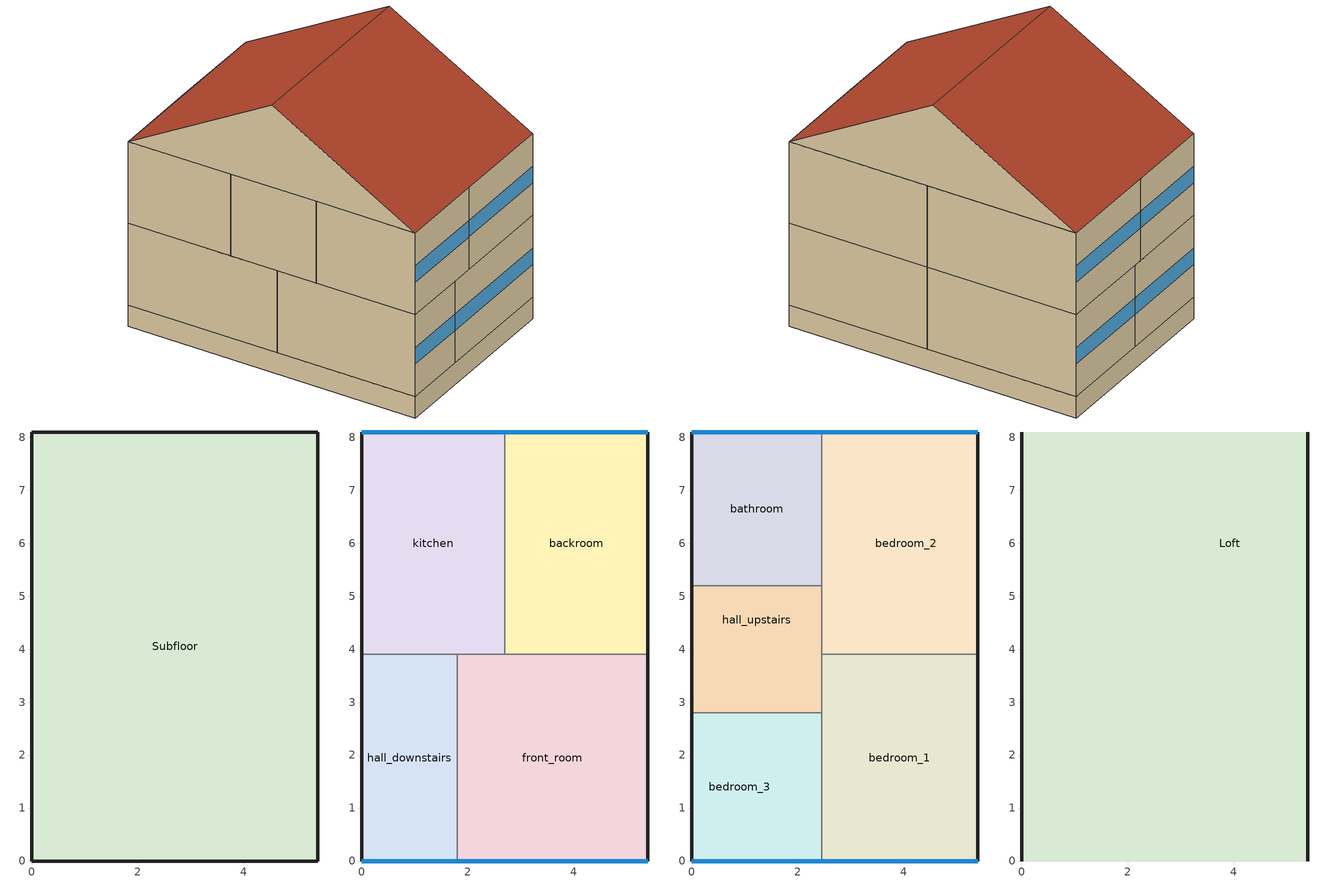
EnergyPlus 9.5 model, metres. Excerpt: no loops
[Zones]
Subfloor
 floor adiabatic (SubFloor-Construction): 5.4,8.1 5.4,0 0,0 0,8.1 z-0.6
 wall ground (Wall-Construction): 5.4,0 5.4,8.1 0,8.1 0,0 5.4,0 z-0.6:0
hall_downstairs
 floor to Subfloor (GroundFloor-Construction): 1.8,3.9 1.8,0 0,0 0,3.9 z0
 wall outside (Wall-Construction): 0,3.9 0,0 1.8,0 z0:2.3
 wall to front_room (InternalWall-Construction): 1.8,0 1.8,3.9 z0:2.3
 wall to kitchen (InternalWall-Construction): 1.8,3.9 0,3.9 z0:2.3
 window (Double Glazing): 0,0 1.8,0 z0.92:1.38
front_room
 floor to Subfloor (GroundFloor-Construction): 5.4,3.9 5.4,0 1.8,0 1.8,3.9 z0
 wall outside (Wall-Construction): 1.8,0 5.4,0 5.4,3.9 z0:2.3
 wall to kitchen (InternalWall-Construction): 2.7,3.9 1.8,3.9 z0:2.3
 wall to backroom (InternalWall-Construction): 5.4,3.9 2.7,3.9 z0:2.3
 window (Double Glazing): 1.8,0 5.4,0 z0.92:1.38
kitchen
 floor to Subfloor (GroundFloor-Construction): 2.7,8.1 2.7,3.9 0,3.9 0,8.1 z0
 wall outside (Wall-Construction): 2.7,8.1 0,8.1 0,3.9 z0:2.3
 wall to backroom (InternalWall-Construction): 2.7,3.9 2.7,8.1 z0:2.3
 window (Double Glazing): 2.7,8.1 0,8.1 z0.92:1.38
backroom
 floor to Subfloor (GroundFloor-Construction): 5.4,8.1 5.4,3.9 2.7,3.9 2.7,8.1 z0
 wall outside (Wall-Construction): 5.4,3.9 5.4,8.1 2.7,8.1 z0:2.3
 window (Double Glazing): 5.4,8.1 2.7,8.1 z0.92:1.38
bedroom_3
 floor to hall_downstairs (Floor-Construction): 1.8,2.8 1.8,0 0,0 0,2.8 z2.3
 floor to front_room (Floor-Construction): 2.45,2.8 2.45,0 1.8,0 1.8,2.8 z2.3
 wall outside (Wall-Construction): 0,2.8 0,0 2.45,0 z2.3:4.6
 wall to bedroom_1 (InternalWall-Construction): 2.45,0 2.45,2.8 z2.3:4.6
 wall to hall_upstairs (InternalWall-Construction): 2.45,2.8 0,2.8 z2.3:4.6
 window (Double Glazing): 0,0 2.45,0 z3.22:3.68
bedroom_1
 floor to front_room (Floor-Construction): 5.4,3.9 5.4,0 2.45,0 2.45,3.9 z2.3
 wall outside (Wall-Construction): 2.45,0 5.4,0 5.4,3.9 z2.3:4.6
 wall to hall_upstairs (InternalWall-Construction): 2.45,3.9 2.45,2.8 z2.3:4.6
 wall to bedroom_2 (InternalWall-Construction): 5.4,3.9 2.45,3.9 z2.3:4.6
 window (Double Glazing): 2.45,0 5.4,0 z3.22:3.68
hall_upstairs
 floor to hall_downstairs (Floor-Construction): 1.8,3.9 1.8,2.8 0,2.8 0,3.9 z2.3
 floor to kitchen (Floor-Construction): 2.45,5.2 2.45,3.9 1.8,3.9 0,3.9 0,5.2 z2.3
 floor to front_room (Floor-Construction): 2.45,3.9 2.45,2.8 1.8,2.8 1.8,3.9 z2.3
 wall outside (Wall-Construction): 0,5.2 0,2.8 z2.3:4.6
 wall to bedroom_2 (InternalWall-Construction): 2.45,3.9 2.45,5.2 z2.3:4.6
 wall to bathroom (InternalWall-Construction): 2.45,5.2 0,5.2 z2.3:4.6
bathroom
 floor to kitchen (Floor-Construction): 2.45,8.1 2.45,5.2 0,5.2 0,8.1 z2.3
 wall outside (Wall-Construction): 2.45,8.1 0,8.1 0,5.2 z2.3:4.6
 wall to bedroom_2 (InternalWall-Construction): 2.45,5.2 2.45,8.1 z2.3:4.6
 window (Double Glazing): 2.45,8.1 0,8.1 z3.22:3.68
bedroom_2
 floor to kitchen (Floor-Construction): 2.7,8.1 2.7,3.9 2.45,3.9 2.45,8.1 z2.3
 floor to backroom (Floor-Construction): 5.4,8.1 5.4,3.9 2.7,3.9 2.7,8.1 z2.3
 wall outside (Wall-Construction): 5.4,3.9 5.4,8.1 2.45,8.1 z2.3:4.6
 window (Double Glazing): 5.4,8.1 2.45,8.1 z3.22:3.68
Loft
 floor to bedroom_3 (Last floor-Construction): 2.45,2.8 2.45,0 0,0 0,2.8 z4.6
 floor to bedroom_1 (Last floor-Construction): 5.4,3.9 5.4,0 2.45,0 2.45,3.9 z4.6
 floor to hall_upstairs (Last floor-Construction): 2.45,5.2 2.45,2.8 0,2.8 0,5.2 z4.6
 floor to bathroom (Last floor-Construction): 2.45,8.1 2.45,5.2 0,5.2 0,8.1 z4.6
 floor to bedroom_2 (Last floor-Construction): 5.4,8.1 5.4,3.9 2.45,3.9 2.45,8.1 z4.6
 wall outside (Wall-Construction): 0,4.05,6.9 0,8.1,4.6 0,0,4.6; 5.4,4.05,6.9 5.4,0,4.6 5.4,8.1,4.6
 roof outside (Roof-Construction): 0,4.05,6.9 0,0,4.6 5.4,0,4.6 5.4,4.05,6.9; 5.4,4.05,6.9 5.4,8.1,4.6 0,8.1,4.6 0,4.05,6.9
[Building]
Mid terraced solid walls - thermostat experiment: North Axis=30; Terrain=Suburbs; Loads Convergence Tolerance Value=0.04; Temperature Convergence Tolerance Value=0.4; Solar Distribution=FullExterior; Maximum Number of Warmup Days=25; Minimum Number of Warmup Days=6
[Site:Location]
DENVER_STAPLETON_CO_USA_WMO_724690: Latitude=39.77; Longitude=-104.87; Time Zone=-7; Elevation=1611
[SIZINGPERIOD:DESIGNDAY]
Cambridge.AP Ann Htg 99.6p Condns DB: Month=2; Day of Month=21; Day Type=WinterDesignDay; Maximum DryBulb Temperature=-8.8; Daily DryBulb Temperature Range=0; DryBulb Temperature Range Modifier Type=DefaultMultipliers; Humidity Condition Type=Wetbulb; Wetbulb or DewPoint at Maximum DryBulb=-10.8; Barometric Pressure=101153; Wind Speed=6.71; Wind Direction=0; Rain Indicator=No; Snow Indicator=No; Daylight Saving Time Indicator=No; Solar Model Indicator=ASHRAEClearSky; ASHRAE Clear Sky Optical Depth for Beam Irradiance taub=0; ASHRAE Clear Sky Optical Depth for Diffuse Irradiance taud=0; Sky Clearness=0; Begin Environment Reset Mode=FullResetAtBeginEnvironment
[MATERIAL]
Name | Roughness | Thickness | Conductivity | Density | Specific Heat | Thermal Absorptance | Solar Absorptance | Visible Absorptance
Brickwork_outer_CODE-Wall-0.22 | Rough | 0.22 | 0.76 | 1700 | 800 | 0.9 | 0.7 | 0.8
Plaster_dense_CODE-Wall-0.013 | Rough | 0.013 | 0.1 | 1300 | 1000 | 0.9 | 0.5 | 0.5
F14_slate_or_tile_CODE-Roof-0.0127 | VeryRough | 0.0127 | 1.59 | 1920 | 1260 | 0.9 | 0.7 | 0.7
Joists_with_100mm_insulation_CODE-Roof-0.1; Joists_with_100mm_insulation_CODE-Last floor-0.1 | MediumSmooth | 0.1 | 0.043 | 71 | 170 | 0.9 | 0.7 | 0.7
Painted_plaster_CODE-Roof-0.019 | MediumSmooth | 0.019 | 0.58 | 800 | 1090 | 0.96 | 0.92 | 0.92
Floor_boards_CODE-GroundFloor-0.018; Floor_boards_CODE-Floor-0.018; Floor_boards_CODE-Last floor-0.018 | MediumSmooth | 0.018 | 0.17 | 600 | 1700 | 0.9 | 0.7 | 0.7
Painted_plaster_CODE-Floor-0.013; Painted_plaster_CODE-Last floor-0.013 | MediumSmooth | 0.013 | 0.58 | 800 | 1090 | 0.96 | 0.92 | 0.92
Joists_CODE-Floor-0.12 | MediumSmooth | 0.12 | 1.5 | 60 | 170 | 0.9 | 0.7 | 0.7
Brick_CODE-InternalWall-0.22 | MediumRough | 0.22 | 0.72 | 1920 | 835 | 0.9 | 0.93 | 0.93
Painted_plaster_CODE-InternalWall-0.0027 | MediumSmooth | 0.0027 | 0.58 | 800 | 1090 | 0.96 | 0.92 | 0.92
Wood_plastic_CODE-Furniture-0.0254 | Smooth | 0.0254 | 0.5 | 800 | 1400 | 0.95 | 0.78 | 0.78
Alluvial_clay_CODE-SubFloor-0.5 | Rough | 0.5 | 1.21 | 1960 | 840 | 0.9 | 0.7 | 0.7
[MATERIAL:NOMASS] Roughness=Rough; Thermal Resistance=0.37; Thermal Absorptance=0.95; Solar Absorptance=0.7; Visible Absorptance=0.7
Carpet_and_fibrous_pad_CODE-GroundFloor-0.01; Carpet_and_fibrous_pad_CODE-Floor-0.01; Carpet_and_fibrous_pad_CODE-Last floor-0.01
[WINDOWMATERIAL:GLAZING]
Clear_6mm_CODE: Optical Data Type=SpectralAverage; Thickness=0.006; Solar Transmittance at Normal Incidence=0.775; Front Side Solar Reflectance at Normal Incidence=0.071; Back Side Solar Reflectance at Normal Incidence=0.071; Visible Transmittance at Normal Incidence=0.881; Front Side Visible Reflectance at Normal Incidence=0.08; Back Side Visible Reflectance at Normal Incidence=0.08; Infrared Transmittance at Normal Incidence=0; Front Side Infrared Hemispherical Emissivity=0.84; Back Side Infrared Hemispherical Emissivity=0.84; Conductivity=0.9; Dirt Correction Factor for Solar and Visible Transmittance=1; Solar Diffusing=No; Youngs modulus=72000000000; Poissons ratio=0.22
[WINDOWMATERIAL:GAS]
Air: Gas Type=Air; Thickness=0.008
[CONSTRUCTION]
Wall-Construction: Brickwork_outer_CODE-Wall-0.22, Plaster_dense_CODE-Wall-0.013
Roof-Construction: F14_slate_or_tile_CODE-Roof-0.0127, Joists_with_100mm_insulation_CODE-Roof-0.1, Painted_plaster_CODE-Roof-0.019
GroundFloor-Construction: Floor_boards_CODE-GroundFloor-0.018, Carpet_and_fibrous_pad_CODE-GroundFloor-0.01
Floor-Construction: Painted_plaster_CODE-Floor-0.013, Joists_CODE-Floor-0.12, Floor_boards_CODE-Floor-0.018, Carpet_and_fibrous_pad_CODE-Floor-0.01
InternalWall-Construction: Painted_plaster_CODE-InternalWall-0.0027, Brick_CODE-InternalWall-0.22, Painted_plaster_CODE-InternalWall-0.0027
Furniture-Construction: Wood_plastic_CODE-Furniture-0.0254
Last floor-Construction: Painted_plaster_CODE-Last floor-0.013, Joists_with_100mm_insulation_CODE-Last floor-0.1, Floor_boards_CODE-Last floor-0.018, Carpet_and_fibrous_pad_CODE-Last floor-0.01
Last ceiling-Construction: Carpet_and_fibrous_pad_CODE-last floor-0.01, Floor_boards_CODE-last floor-0.018, Joists_with_100mm_insulation_CODE-last floor-0.1, Painted_plaster_CODE-last floor-0.013
SubFloor-Construction: Alluvial_clay_CODE-SubFloor-0.5
Double Glazing: Clear_6mm_CODE, Air, Clear_6mm_CODE
[ZONE] Type=1; Multiplier=1; Ceiling Height=autocalculate; Volume=autocalculate; Floor Area=autocalculate; Part of Total Floor Area=Yes
hall_downstairs; front_room; kitchen; backroom; bedroom_3; bedroom_1; hall_upstairs; bathroom; bedroom_2; Subfloor; Loft
[INTERNALMASS]
Name | Construction | Zone or ZoneList | Surface Area
IntMass-Loft-loft-ceiling | Last ceiling-Construction | Loft | 47.385
IntMass-Loft-loft-floor | Last floor-Construction | Loft | 47.385
IntMass-Partitions-hall_downstairs | InternalWall-Construction | hall_downstairs | 7.02
IntMass-Furniture-hall_downstairs | Furniture-Construction | hall_downstairs | 7.40298
IntMass-Partitions-front_room | InternalWall-Construction | front_room | 14.04
IntMass-Furniture-front_room | Furniture-Construction | front_room | 14.806
IntMass-Partitions-kitchen | InternalWall-Construction | kitchen | 11.34
IntMass-Furniture-kitchen | Furniture-Construction | kitchen | 11.9587
IntMass-Partitions-backroom | InternalWall-Construction | backroom | 11.34
IntMass-Furniture-backroom | Furniture-Construction | backroom | 11.9587
IntMass-Partitions-bedroom_3 | InternalWall-Construction | bedroom_3 | 6.86
IntMass-Furniture-bedroom_3 | Furniture-Construction | bedroom_3 | 7.23425
IntMass-Partitions-bedroom_1 | InternalWall-Construction | bedroom_1 | 11.505
IntMass-Furniture-bedroom_1 | Furniture-Construction | bedroom_1 | 12.1327
IntMass-Partitions-hall_upstairs | InternalWall-Construction | hall_upstairs | 5.88
IntMass-Furniture-hall_upstairs | Furniture-Construction | hall_upstairs | 6.20079
IntMass-Partitions-bathroom | InternalWall-Construction | bathroom | 7.105
IntMass-Furniture-bathroom | Furniture-Construction | bathroom | 7.49262
IntMass-Partitions-bedroom_2 | InternalWall-Construction | bedroom_2 | 12.39
IntMass-Furniture-bedroom_2 | Furniture-Construction | bedroom_2 | 13.0659
[PEOPLE] Number of People Calculation Method=People; Number of People=4; People per Zone Floor Area=4; Zone Floor Area per Person=4; Fraction Radiant=0.3; Sensible Heat Fraction=autocalculate; Carbon Dioxide Generation Rate=3.82e-08; Enable ASHRAE 55 Comfort Warnings=No; Mean Radiant Temperature Calculation Type=ZoneAveraged; Clothing Insulation Calculation Method=ClothingInsulationSchedule
Name | Zone or ZoneList | Number of People Schedule | Activity Level Schedule
hall_downstairs-People | hall_downstairs | Occupancy-Schedule-hall_downstairs | Activity-Schedule-hall_downstairs
front_room-People | front_room | Occupancy-Schedule-front_room | Activity-Schedule-front_room
kitchen-People | kitchen | Occupancy-Schedule-kitchen | Activity-Schedule-kitchen
backroom-People | backroom | Occupancy-Schedule-backroom | Activity-Schedule-backroom
bedroom_3-People | bedroom_3 | Occupancy-Schedule-bedroom_3 | Activity-Schedule-bedroom_3
bedroom_1-People | bedroom_1 | Occupancy-Schedule-bedroom_1 | Activity-Schedule-bedroom_1
hall_upstairs-People | hall_upstairs | Occupancy-Schedule-hall_upstairs | Activity-Schedule-hall_upstairs
bathroom-People | bathroom | Occupancy-Schedule-bathroom | Activity-Schedule-bathroom
bedroom_2-People | bedroom_2 | Occupancy-Schedule-bedroom_2 | Activity-Schedule-bedroom_2
[LIGHTS] Schedule=Lighting-Schedule; Design Level Calculation Method=Watts/area; Lighting Level=0; Watts per Zone Floor Area=0; Watts per Person=0; Return Air Fraction=0; Fraction Radiant=0; Fraction Visible=0; Fraction Replaceable=1; EndUse Subcategory=General; Return Air Fraction Calculated from Plenum Temperature=No; Return Air Fraction Function of Plenum Temperature Coefficient 1=0; Return Air Fraction Function of Plenum Temperature Coefficient 2=0
Name | Zone or ZoneList
hall_downstairs-Lights | hall_downstairs
front_room-Lights | front_room
kitchen-Lights | kitchen
backroom-Lights | backroom
bedroom_3-Lights | bedroom_3
bedroom_1-Lights | bedroom_1
hall_upstairs-Lights | hall_upstairs
bathroom-Lights | bathroom
bedroom_2-Lights | bedroom_2
[ELECTRICEQUIPMENT] Schedule=Equipment-Schedule; Design Level Calculation Method=EquipmentLevel; Design Level=0; Watts per Zone Floor Area=0; Watts per Person=0; Fraction Latent=0; Fraction Radiant=0; Fraction Lost=0; EndUse Subcategory=General
Name | Zone or ZoneList
hall_downstairs-Equipment | hall_downstairs
front_room-Equipment | front_room
kitchen-Equipment | kitchen
backroom-Equipment | backroom
bedroom_3-Equipment | bedroom_3
bedroom_1-Equipment | bedroom_1
hall_upstairs-Equipment | hall_upstairs
bathroom-Equipment | bathroom
bedroom_2-Equipment | bedroom_2
[ZONEINFILTRATION:DESIGNFLOWRATE] Schedule=Always-Schedule; Design Flow Rate Calculation Method=airchanges/hour; Constant Term Coefficient=0; Temperature Term Coefficient=0; Velocity Term Coefficient=0.224; Velocity Squared Term Coefficient=0
Name | Zone or ZoneList | Air Changes per Hour
hall_downstairs-Infiltration | hall_downstairs | 1.2
front_room-Infiltration | front_room | 1.2
kitchen-Infiltration | kitchen | 1.2
backroom-Infiltration | backroom | 1.2
bedroom_3-Infiltration | bedroom_3 | 1.2
bedroom_1-Infiltration | bedroom_1 | 1.2
hall_upstairs-Infiltration | hall_upstairs | 1.2
bathroom-Infiltration | bathroom | 1.2
bedroom_2-Infiltration | bedroom_2 | 1.2
Subfloor-Infiltration | Subfloor | 8
Loft-Infiltration | Loft | 5
[ZONEVENTILATION:DESIGNFLOWRATE] Schedule=Always-Schedule; Design Flow Rate Calculation Method=AirChanges/Hour; Air Changes per Hour=2; Ventilation Type=Natural; Fan Pressure Rise=0; Fan Total Efficiency=1; Constant Term Coefficient=1; Temperature Term Coefficient=0; Velocity Term Coefficient=0; Velocity Squared Term Coefficient=0; Minimum Indoor Temperature=-100; Maximum Indoor Temperature=100; Delta Temperature=-100; Minimum Outdoor Temperature=-100; Maximum Outdoor Temperature=100; Maximum Wind Speed=40
Name | Zone or ZoneList
hall_downstairs-Ventilation | hall_downstairs
front_room-Ventilation | front_room
kitchen-Ventilation | kitchen
backroom-Ventilation | backroom
bedroom_3-Ventilation | bedroom_3
bedroom_1-Ventilation | bedroom_1
hall_upstairs-Ventilation | hall_upstairs
bathroom-Ventilation | bathroom
bedroom_2-Ventilation | bedroom_2
[ZONEHVAC:BASEBOARD:RADIANTCONVECTIVE:WATER:DESIGN]
Baseboard Heat Design: Heating Design Capacity Method=FractionOfAutosizedHeatingCapacity; Fraction of Autosized Heating Design Capacity=1.2; Convergence Tolerance=0.0001; Fraction Radiant=0.3; Fraction of Radiant Energy Incident on People=0
[SETPOINTMANAGER:SCHEDULED]
Main Hot Water Loop Temp Manager: Control Variable=Temperature; Schedule=Main Hot Water Loop Temperature Schedule; Setpoint Node or NodeList=Main Hot Water Loop Supply Setpoint Nodes
[SCHEDULE:COMPACT]
Main Hot Water Loop Temperature Schedule: Through: 12/31, For: AllDays, Until: 24:00, 70
Activity-Schedule-hall_downstairs; Activity-Schedule-front_room; Activity-Schedule-kitchen; Activity-Schedule-backroom; Activity-Schedule-hall_upstairs; Activity-Schedule-bathroom: Through: 12/31, For: AllDays, Until: 24:00, 120
Activity-Schedule-bedroom_3; Activity-Schedule-bedroom_1; Activity-Schedule-bedroom_2: Through: 12/31, For: AllDays, Until: 7:00, 80, Until: 22:00, 120, Until: 24:00, 80
Always-Schedule: Through: 12/31, For: AllDays, Until: 24:00, 1
Lighting-Schedule: Through: 4/15, For: Alldays, Until: 2:00, 0.4, Until: 8:00, 0, Until:10:00, 0.3, Until:14:30, 0, Until:22:00, 0.8, Until:24:00, 0.5, Through: 10/15, For: Alldays, Until: 2:00, 0.4, Until:19:00, 0, Until:22:00, 0.8, Until:24:00, 0.5, Through: 12/31, For: Alldays, Until: 2:00, 0.4, Until: 8:00, 0, Until:10:00, 0.3, Until:14:30, 0, Until:22:00, 0.8, Until:24:00, 0.5
Equipment-Schedule: Through: 1/31, For: Alldays, Until: 24:00, 0.38, Through: 2/28, For: Alldays, Until: 24:00, 0.2, Through: 11/30, For: Alldays, Until: 24:00, 0.1, Through: 12/31, For: Alldays, Until: 24:00, 0.2
[SCHEDULE:FILE] Column Number=1; Rows to Skip at Top=0; Number of Hours of Data=8760; Column Separator=Comma; Interpolate to Timestep=No; Minutes per Item=1
Name | File
Occupancy-Schedule-hall_downstairs | /workspaces/CUBES/exp/jack/paper/misc/input/occupancy_hall_downstairs.sch
Occupancy-Schedule-front_room | /workspaces/CUBES/exp/jack/paper/misc/input/occupancy_front_room.sch
Occupancy-Schedule-kitchen | /workspaces/CUBES/exp/jack/paper/misc/input/occupancy_kitchen.sch
Occupancy-Schedule-backroom | /workspaces/CUBES/exp/jack/paper/misc/input/occupancy_backroom.sch
Occupancy-Schedule-bedroom_3 | /workspaces/CUBES/exp/jack/paper/misc/input/occupancy_bedroom_3.sch
Occupancy-Schedule-bedroom_1 | /workspaces/CUBES/exp/jack/paper/misc/input/occupancy_bedroom_1.sch
Occupancy-Schedule-hall_upstairs | /workspaces/CUBES/exp/jack/paper/misc/input/occupancy_hall_upstairs.sch
Occupancy-Schedule-bathroom | /workspaces/CUBES/exp/jack/paper/misc/input/occupancy_bathroom.sch
Occupancy-Schedule-bedroom_2 | /workspaces/CUBES/exp/jack/paper/misc/input/occupancy_bedroom_2.sch
